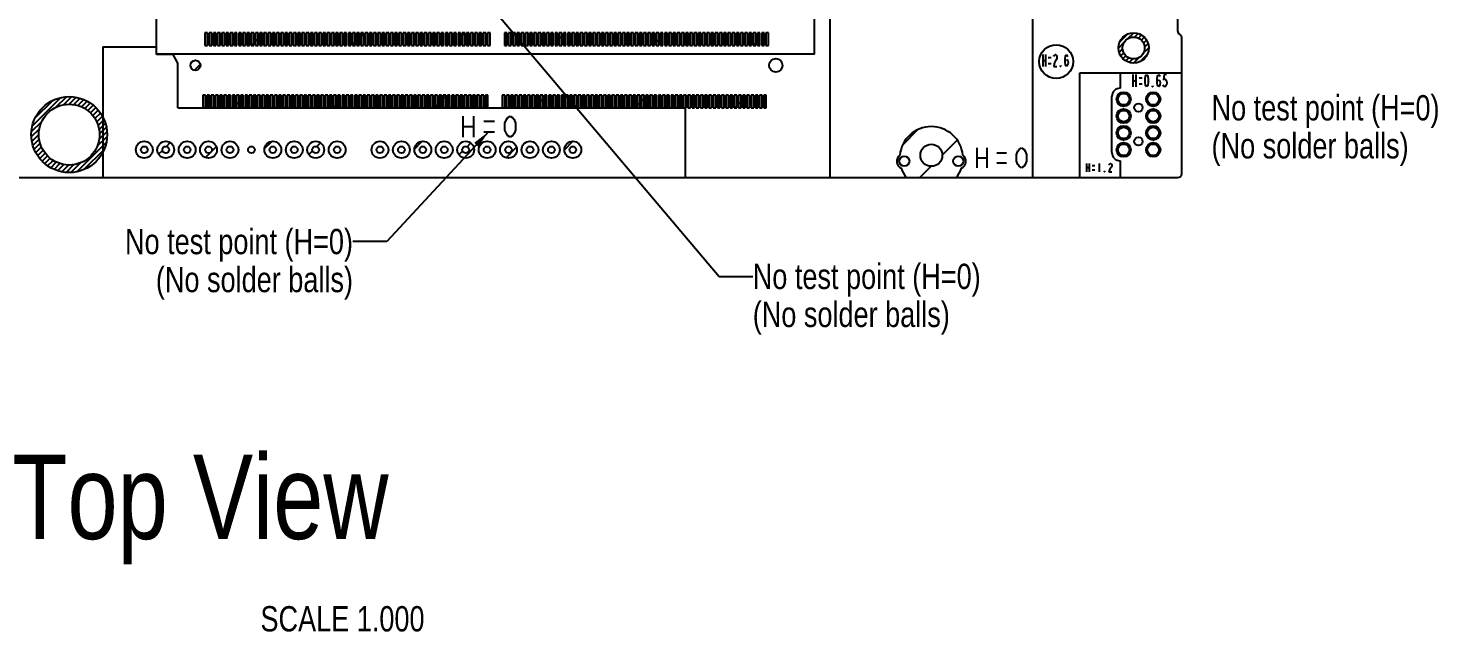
# Model space of a CAD drawing. Header units: millimetres. Extents: x 0 to 841, y 0 to 594.
# Drawn here: x 361.4 to 528.5, y 324.9 to 396.4 of the extents above; entities that cross this region are included whole.
import ezdxf

# ---------------------------------------------------------------- set-up
doc = ezdxf.new("R2010")
doc.units = ezdxf.units.MM
doc.header["$LTSCALE"] = 46.255
doc.layers.get('0').update_dxf_attribs({"linetype": 'CONTINUOUS'})
doc.layers.add('ASSEM_MEM', color=7, linetype='CONTINUOUS')
doc.layers.add('DETAIL', color=7, linetype='CONTINUOUS')
doc.styles.get("Standard").update_dxf_attribs({"font": 'txt', "width": 0.8})
doc.dimstyles.get("Standard").update_dxf_attribs({"dimtxt": 3, "dimasz": 2.1, "dimexe": 2, "dimexo": 1, "dimtad": 1, "dimzin": 0, "dimdsep": 46, "dimtxsty": 'STANDARD', "dimblk": '_FILLED', "dimblk1": '_FILLED', "dimblk2": '_FILLED', "dimcen": 0.09, "dimazin": 0, "dimtol": 1, "dimtp": 0.01, "dimtm": 0.01, "dimtfac": 1, "dimtofl": 0, "dimtmove": 0, "dimatfit": 3, "dimldrblk": '_FILLED', "dimfxl": 1, "dimtolj": 1, "dimtzin": 0, "dimarcsym": 0})

# ---------------------------------------------------------------- blocks, each defined once
blk = doc.blocks.new('_FILLED')
at = {"color": 0, "linetype": 'BYBLOCK'}
blk.add_solid([(0, 0), (-1, 0.167), (-1, -0.167)], dxfattribs=at)

msp = doc.modelspace()

# ---------------------------------------------------------------- linework, layer by layer
at = {"layer": 'ASSEM_MEM', "color": 4, "linetype": 'CONTINUOUS'}
for p, q in [((376.63, 393.33), (376.63, 421.38)), ((454.63, 393.37), (454.63, 421.38)), ((456.47, 378.73), (456.47, 409.47)), ((480.47, 409.47), (480.47, 378.73)), ((382.66, 395.89), (382.36, 395.89)), ((382.36, 395.89), (382.36, 394.39)), ((382.36, 394.39), (382.66, 394.39)), ((382.66, 394.39), (382.66, 395.89)), ((383.16, 395.89), (382.86, 395.89)), ((382.86, 395.89), (382.86, 394.39)), ((382.86, 394.39), (383.16, 394.39)), ((383.16, 394.39), (383.16, 395.89)), ((383.66, 395.89), (383.36, 395.89)), ((383.36, 395.89), (383.36, 394.39)), ((383.36, 394.39), (383.66, 394.39)), ((383.66, 394.39), (383.66, 395.89)), ((384.16, 395.89), (383.86, 395.89)), ((383.86, 395.89), (383.86, 394.39)), ((383.86, 394.39), (384.16, 394.39)), ((384.16, 394.39), (384.16, 395.89)), ((384.66, 395.89), (384.36, 395.89)), ((384.36, 395.89), (384.36, 394.39)), ((384.36, 394.39), (384.66, 394.39)), ((384.66, 394.39), (384.66, 395.89)), ((385.16, 395.89), (384.86, 395.89)), ((384.86, 395.89), (384.86, 394.39)), ((384.86, 394.39), (385.16, 394.39)), ((385.16, 394.39), (385.16, 395.89)), ((385.66, 395.89), (385.36, 395.89)), ((385.36, 395.89), (385.36, 394.39)), ((385.36, 394.39), (385.66, 394.39)), ((385.66, 394.39), (385.66, 395.89)), ((386.16, 395.89), (385.86, 395.89)), ((385.86, 395.89), (385.86, 394.39)), ((385.86, 394.39), (386.16, 394.39)), ((386.16, 394.39), (386.16, 395.89)), ((386.66, 395.89), (386.36, 395.89)), ((386.36, 395.89), (386.36, 394.39)), ((386.36, 394.39), (386.66, 394.39)), ((386.66, 394.39), (386.66, 395.89)), ((387.16, 395.89), (386.86, 395.89)), ((386.86, 395.89), (386.86, 394.39)), ((386.86, 394.39), (387.16, 394.39)), ((387.16, 394.39), (387.16, 395.89)), ((387.66, 395.89), (387.36, 395.89)), ((387.36, 395.89), (387.36, 394.39)), ((387.36, 394.39), (387.66, 394.39)), ((387.66, 394.39), (387.66, 395.89)), ((388.16, 395.89), (387.86, 395.89)), ((387.86, 395.89), (387.86, 394.39)), ((387.86, 394.39), (388.16, 394.39)), ((388.16, 394.39), (388.16, 395.89)), ((388.66, 395.89), (388.36, 395.89)), ((388.36, 395.89), (388.36, 394.39)), ((388.36, 394.39), (388.66, 394.39)), ((388.66, 394.39), (388.66, 395.89)), ((389.16, 395.89), (388.86, 395.89)), ((388.86, 395.89), (388.86, 394.39)), ((388.86, 394.39), (389.16, 394.39)), ((389.16, 394.39), (389.16, 395.89)), ((389.66, 395.89), (389.36, 395.89)), ((389.36, 395.89), (389.36, 394.39)), ((389.36, 394.39), (389.66, 394.39)), ((389.66, 394.39), (389.66, 395.89)), ((390.16, 395.89), (389.86, 395.89)), ((389.86, 395.89), (389.86, 394.39)), ((389.86, 394.39), (390.16, 394.39)), ((390.16, 394.39), (390.16, 395.89)), ((390.66, 395.89), (390.36, 395.89)), ((390.36, 395.89), (390.36, 394.39)), ((390.36, 394.39), (390.66, 394.39)), ((390.66, 394.39), (390.66, 395.89)), ((391.16, 395.89), (390.86, 395.89)), ((390.86, 395.89), (390.86, 394.39)), ((390.86, 394.39), (391.16, 394.39)), ((391.16, 394.39), (391.16, 395.89)), ((391.66, 395.89), (391.36, 395.89)), ((391.36, 395.89), (391.36, 394.39)), ((391.36, 394.39), (391.66, 394.39)), ((391.66, 394.39), (391.66, 395.89)), ((392.16, 395.89), (391.86, 395.89)), ((391.86, 395.89), (391.86, 394.39)), ((391.86, 394.39), (392.16, 394.39)), ((392.16, 394.39), (392.16, 395.89)), ((392.66, 395.89), (392.36, 395.89)), ((392.36, 395.89), (392.36, 394.39)), ((392.36, 394.39), (392.66, 394.39)), ((392.66, 394.39), (392.66, 395.89)), ((393.16, 395.89), (392.86, 395.89)), ((392.86, 395.89), (392.86, 394.39)), ((392.86, 394.39), (393.16, 394.39)), ((393.16, 394.39), (393.16, 395.89)), ((393.66, 395.89), (393.36, 395.89)), ((393.36, 395.89), (393.36, 394.39)), ((393.36, 394.39), (393.66, 394.39)), ((393.66, 394.39), (393.66, 395.89)), ((394.16, 395.89), (393.86, 395.89)), ((393.86, 395.89), (393.86, 394.39)), ((393.86, 394.39), (394.16, 394.39)), ((394.16, 394.39), (394.16, 395.89)), ((394.66, 395.89), (394.36, 395.89)), ((394.36, 395.89), (394.36, 394.39)), ((394.36, 394.39), (394.66, 394.39)), ((394.66, 394.39), (394.66, 395.89)), ((395.16, 395.89), (394.86, 395.89)), ((394.86, 395.89), (394.86, 394.39)), ((394.86, 394.39), (395.16, 394.39)), ((395.16, 394.39), (395.16, 395.89)), ((395.66, 395.89), (395.36, 395.89)), ((395.36, 395.89), (395.36, 394.39)), ((395.36, 394.39), (395.66, 394.39)), ((395.66, 394.39), (395.66, 395.89)), ((396.16, 395.89), (395.86, 395.89)), ((395.86, 395.89), (395.86, 394.39)), ((395.86, 394.39), (396.16, 394.39)), ((396.16, 394.39), (396.16, 395.89)), ((396.66, 395.89), (396.36, 395.89)), ((396.36, 395.89), (396.36, 394.39)), ((396.36, 394.39), (396.66, 394.39)), ((396.66, 394.39), (396.66, 395.89)), ((397.16, 395.89), (396.86, 395.89)), ((396.86, 395.89), (396.86, 394.39)), ((396.86, 394.39), (397.16, 394.39)), ((397.16, 394.39), (397.16, 395.89)), ((397.66, 395.89), (397.36, 395.89)), ((397.36, 395.89), (397.36, 394.39)), ((397.36, 394.39), (397.66, 394.39)), ((397.66, 394.39), (397.66, 395.89)), ((398.16, 395.89), (397.86, 395.89)), ((397.86, 395.89), (397.86, 394.39)), ((397.86, 394.39), (398.16, 394.39)), ((398.16, 394.39), (398.16, 395.89)), ((398.66, 395.89), (398.36, 395.89)), ((398.36, 395.89), (398.36, 394.39)), ((398.36, 394.39), (398.66, 394.39)), ((398.66, 394.39), (398.66, 395.89)), ((399.16, 395.89), (398.86, 395.89)), ((398.86, 395.89), (398.86, 394.39)), ((398.86, 394.39), (399.16, 394.39)), ((399.16, 394.39), (399.16, 395.89)), ((399.66, 395.89), (399.36, 395.89)), ((399.36, 395.89), (399.36, 394.39)), ((399.36, 394.39), (399.66, 394.39)), ((399.66, 394.39), (399.66, 395.89)), ((400.16, 395.89), (399.86, 395.89)), ((399.86, 395.89), (399.86, 394.39)), ((399.86, 394.39), (400.16, 394.39)), ((400.16, 394.39), (400.16, 395.89)), ((400.66, 395.89), (400.36, 395.89)), ((400.36, 395.89), (400.36, 394.39)), ((400.36, 394.39), (400.66, 394.39)), ((400.66, 394.39), (400.66, 395.89)), ((401.16, 395.89), (400.86, 395.89)), ((400.86, 395.89), (400.86, 394.39)), ((400.86, 394.39), (401.16, 394.39)), ((401.16, 394.39), (401.16, 395.89)), ((401.66, 395.89), (401.36, 395.89)), ((401.36, 395.89), (401.36, 394.39)), ((401.36, 394.39), (401.66, 394.39)), ((401.66, 394.39), (401.66, 395.89)), ((402.16, 395.89), (401.86, 395.89)), ((401.86, 395.89), (401.86, 394.39)), ((401.86, 394.39), (402.16, 394.39)), ((402.16, 394.39), (402.16, 395.89)), ((402.66, 395.89), (402.36, 395.89)), ((402.36, 395.89), (402.36, 394.39)), ((402.36, 394.39), (402.66, 394.39)), ((402.66, 394.39), (402.66, 395.89)), ((403.16, 395.89), (402.86, 395.89)), ((402.86, 395.89), (402.86, 394.39)), ((402.86, 394.39), (403.16, 394.39)), ((403.16, 394.39), (403.16, 395.89)), ((403.66, 395.89), (403.36, 395.89)), ((403.36, 395.89), (403.36, 394.39)), ((403.36, 394.39), (403.66, 394.39)), ((403.66, 394.39), (403.66, 395.89)), ((404.16, 395.89), (403.86, 395.89)), ((403.86, 395.89), (403.86, 394.39)), ((403.86, 394.39), (404.16, 394.39)), ((404.16, 394.39), (404.16, 395.89)), ((404.66, 395.89), (404.36, 395.89)), ((404.36, 395.89), (404.36, 394.39)), ((404.36, 394.39), (404.66, 394.39)), ((404.66, 394.39), (404.66, 395.89)), ((405.16, 395.89), (404.86, 395.89)), ((404.86, 395.89), (404.86, 394.39)), ((404.86, 394.39), (405.16, 394.39)), ((405.16, 394.39), (405.16, 395.89)), ((405.66, 395.89), (405.36, 395.89)), ((405.36, 395.89), (405.36, 394.39)), ((405.36, 394.39), (405.66, 394.39)), ((405.66, 394.39), (405.66, 395.89)), ((406.16, 395.89), (405.86, 395.89)), ((405.86, 395.89), (405.86, 394.39)), ((405.86, 394.39), (406.16, 394.39)), ((406.16, 394.39), (406.16, 395.89)), ((406.66, 395.89), (406.36, 395.89)), ((406.36, 395.89), (406.36, 394.39)), ((406.36, 394.39), (406.66, 394.39)), ((406.66, 394.39), (406.66, 395.89)), ((407.16, 395.89), (406.86, 395.89)), ((406.86, 395.89), (406.86, 394.39)), ((406.86, 394.39), (407.16, 394.39)), ((407.16, 394.39), (407.16, 395.89)), ((407.66, 395.89), (407.36, 395.89)), ((407.36, 395.89), (407.36, 394.39)), ((407.36, 394.39), (407.66, 394.39)), ((407.66, 394.39), (407.66, 395.89)), ((408.16, 395.89), (407.86, 395.89)), ((407.86, 395.89), (407.86, 394.39)), ((407.86, 394.39), (408.16, 394.39)), ((408.16, 394.39), (408.16, 395.89)), ((408.66, 395.89), (408.36, 395.89)), ((408.36, 395.89), (408.36, 394.39)), ((408.36, 394.39), (408.66, 394.39)), ((408.66, 394.39), (408.66, 395.89)), ((409.16, 395.89), (408.86, 395.89)), ((408.86, 395.89), (408.86, 394.39)), ((408.86, 394.39), (409.16, 394.39)), ((409.16, 394.39), (409.16, 395.89)), ((409.66, 395.89), (409.36, 395.89)), ((409.36, 395.89), (409.36, 394.39)), ((409.36, 394.39), (409.66, 394.39)), ((409.66, 394.39), (409.66, 395.89)), ((410.16, 395.89), (409.86, 395.89)), ((409.86, 395.89), (409.86, 394.39)), ((409.86, 394.39), (410.16, 394.39)), ((410.16, 394.39), (410.16, 395.89)), ((410.66, 395.89), (410.36, 395.89)), ((410.36, 395.89), (410.36, 394.39)), ((410.36, 394.39), (410.66, 394.39)), ((410.66, 394.39), (410.66, 395.89)), ((411.16, 395.89), (410.86, 395.89)), ((410.86, 395.89), (410.86, 394.39)), ((410.86, 394.39), (411.16, 394.39)), ((411.16, 394.39), (411.16, 395.89)), ((411.66, 395.89), (411.36, 395.89)), ((411.36, 395.89), (411.36, 394.39)), ((411.36, 394.39), (411.66, 394.39)), ((411.66, 394.39), (411.66, 395.89)), ((412.16, 395.89), (411.86, 395.89)), ((411.86, 395.89), (411.86, 394.39)), ((411.86, 394.39), (412.16, 394.39)), ((412.16, 394.39), (412.16, 395.89)), ((412.66, 395.89), (412.36, 395.89)), ((412.36, 395.89), (412.36, 394.39)), ((412.36, 394.39), (412.66, 394.39)), ((412.66, 394.39), (412.66, 395.89)), ((413.16, 395.89), (412.86, 395.89)), ((412.86, 395.89), (412.86, 394.39)), ((412.86, 394.39), (413.16, 394.39)), ((413.16, 394.39), (413.16, 395.89)), ((413.66, 395.89), (413.36, 395.89)), ((413.36, 395.89), (413.36, 394.39)), ((413.36, 394.39), (413.66, 394.39)), ((413.66, 394.39), (413.66, 395.89)), ((414.16, 395.89), (413.86, 395.89)), ((413.86, 395.89), (413.86, 394.39)), ((413.86, 394.39), (414.16, 394.39)), ((414.16, 394.39), (414.16, 395.89)), ((414.66, 395.89), (414.36, 395.89)), ((414.36, 395.89), (414.36, 394.39)), ((414.36, 394.39), (414.66, 394.39)), ((414.66, 394.39), (414.66, 395.89)), ((415.16, 395.89), (414.86, 395.89)), ((414.86, 395.89), (414.86, 394.39)), ((414.86, 394.39), (415.16, 394.39)), ((415.16, 394.39), (415.16, 395.89)), ((415.66, 395.89), (415.36, 395.89)), ((415.36, 395.89), (415.36, 394.39)), ((415.36, 394.39), (415.66, 394.39)), ((415.66, 394.39), (415.66, 395.89)), ((416.16, 395.89), (415.86, 395.89)), ((415.86, 395.89), (415.86, 394.39)), ((415.86, 394.39), (416.16, 394.39)), ((416.16, 394.39), (416.16, 395.89)), ((418.16, 395.89), (417.86, 395.89)), ((417.86, 395.89), (417.86, 394.39)), ((417.86, 394.39), (418.16, 394.39)), ((418.16, 394.39), (418.16, 395.89)), ((418.66, 395.89), (418.36, 395.89)), ((418.36, 395.89), (418.36, 394.39)), ((418.36, 394.39), (418.66, 394.39)), ((418.66, 394.39), (418.66, 395.89)), ((419.16, 395.89), (418.86, 395.89)), ((418.86, 395.89), (418.86, 394.39)), ((418.86, 394.39), (419.16, 394.39)), ((419.16, 394.39), (419.16, 395.89)), ((419.66, 395.89), (419.36, 395.89)), ((419.36, 395.89), (419.36, 394.39)), ((419.36, 394.39), (419.66, 394.39)), ((419.66, 394.39), (419.66, 395.89)), ((420.16, 395.89), (419.86, 395.89)), ((419.86, 395.89), (419.86, 394.39)), ((419.86, 394.39), (420.16, 394.39)), ((420.16, 394.39), (420.16, 395.89)), ((420.66, 395.89), (420.36, 395.89)), ((420.36, 395.89), (420.36, 394.39)), ((420.36, 394.39), (420.66, 394.39)), ((420.66, 394.39), (420.66, 395.89)), ((421.16, 395.89), (420.86, 395.89)), ((420.86, 395.89), (420.86, 394.39)), ((420.86, 394.39), (421.16, 394.39)), ((421.16, 394.39), (421.16, 395.89)), ((421.66, 395.89), (421.36, 395.89)), ((421.36, 395.89), (421.36, 394.39)), ((421.36, 394.39), (421.66, 394.39)), ((421.66, 394.39), (421.66, 395.89)), ((422.16, 395.89), (421.86, 395.89)), ((421.86, 395.89), (421.86, 394.39)), ((421.86, 394.39), (422.16, 394.39)), ((422.16, 394.39), (422.16, 395.89)), ((422.66, 395.89), (422.36, 395.89)), ((422.36, 395.89), (422.36, 394.39)), ((422.36, 394.39), (422.66, 394.39)), ((422.66, 394.39), (422.66, 395.89)), ((423.16, 395.89), (422.86, 395.89)), ((422.86, 395.89), (422.86, 394.39)), ((422.86, 394.39), (423.16, 394.39)), ((423.16, 394.39), (423.16, 395.89)), ((423.66, 395.89), (423.36, 395.89)), ((423.36, 395.89), (423.36, 394.39)), ((423.36, 394.39), (423.66, 394.39)), ((423.66, 394.39), (423.66, 395.89)), ((424.16, 395.89), (423.86, 395.89)), ((423.86, 395.89), (423.86, 394.39)), ((423.86, 394.39), (424.16, 394.39)), ((424.16, 394.39), (424.16, 395.89)), ((424.66, 395.89), (424.36, 395.89)), ((424.36, 395.89), (424.36, 394.39)), ((424.36, 394.39), (424.66, 394.39)), ((424.66, 394.39), (424.66, 395.89)), ((425.16, 395.89), (424.86, 395.89)), ((424.86, 395.89), (424.86, 394.39)), ((424.86, 394.39), (425.16, 394.39)), ((425.16, 394.39), (425.16, 395.89)), ((425.66, 395.89), (425.36, 395.89)), ((425.36, 395.89), (425.36, 394.39)), ((425.36, 394.39), (425.66, 394.39)), ((425.66, 394.39), (425.66, 395.89)), ((426.16, 395.89), (425.86, 395.89)), ((425.86, 395.89), (425.86, 394.39)), ((425.86, 394.39), (426.16, 394.39)), ((426.16, 394.39), (426.16, 395.89)), ((426.66, 395.89), (426.36, 395.89)), ((426.36, 395.89), (426.36, 394.39)), ((426.36, 394.39), (426.66, 394.39)), ((426.66, 394.39), (426.66, 395.89)), ((427.16, 395.89), (426.86, 395.89)), ((426.86, 395.89), (426.86, 394.39)), ((426.86, 394.39), (427.16, 394.39)), ((427.16, 394.39), (427.16, 395.89)), ((427.66, 395.89), (427.36, 395.89)), ((427.36, 395.89), (427.36, 394.39)), ((427.36, 394.39), (427.66, 394.39)), ((427.66, 394.39), (427.66, 395.89)), ((428.16, 395.89), (427.86, 395.89)), ((427.86, 395.89), (427.86, 394.39)), ((427.86, 394.39), (428.16, 394.39)), ((428.16, 394.39), (428.16, 395.89)), ((428.66, 395.89), (428.36, 395.89)), ((428.36, 395.89), (428.36, 394.39)), ((428.36, 394.39), (428.66, 394.39)), ((428.66, 394.39), (428.66, 395.89)), ((429.16, 395.89), (428.86, 395.89)), ((428.86, 395.89), (428.86, 394.39)), ((428.86, 394.39), (429.16, 394.39)), ((429.16, 394.39), (429.16, 395.89)), ((429.66, 395.89), (429.36, 395.89)), ((429.36, 395.89), (429.36, 394.39)), ((429.36, 394.39), (429.66, 394.39)), ((429.66, 394.39), (429.66, 395.89)), ((430.16, 395.89), (429.86, 395.89)), ((429.86, 395.89), (429.86, 394.39)), ((429.86, 394.39), (430.16, 394.39)), ((430.16, 394.39), (430.16, 395.89)), ((430.66, 395.89), (430.36, 395.89)), ((430.36, 395.89), (430.36, 394.39)), ((430.36, 394.39), (430.66, 394.39)), ((430.66, 394.39), (430.66, 395.89)), ((431.16, 395.89), (430.86, 395.89)), ((430.86, 395.89), (430.86, 394.39)), ((430.86, 394.39), (431.16, 394.39)), ((431.16, 394.39), (431.16, 395.89)), ((431.66, 395.89), (431.36, 395.89)), ((431.36, 395.89), (431.36, 394.39)), ((431.36, 394.39), (431.66, 394.39)), ((431.66, 394.39), (431.66, 395.89)), ((432.16, 395.89), (431.86, 395.89)), ((431.86, 395.89), (431.86, 394.39)), ((431.86, 394.39), (432.16, 394.39)), ((432.16, 394.39), (432.16, 395.89)), ((432.66, 395.89), (432.36, 395.89)), ((432.36, 395.89), (432.36, 394.39)), ((432.36, 394.39), (432.66, 394.39)), ((432.66, 394.39), (432.66, 395.89)), ((433.16, 395.89), (432.86, 395.89)), ((432.86, 395.89), (432.86, 394.39)), ((432.86, 394.39), (433.16, 394.39)), ((433.16, 394.39), (433.16, 395.89)), ((433.66, 395.89), (433.36, 395.89)), ((433.36, 395.89), (433.36, 394.39)), ((433.36, 394.39), (433.66, 394.39)), ((433.66, 394.39), (433.66, 395.89)), ((434.16, 395.89), (433.86, 395.89)), ((433.86, 395.89), (433.86, 394.39)), ((433.86, 394.39), (434.16, 394.39)), ((434.16, 394.39), (434.16, 395.89)), ((434.66, 395.89), (434.36, 395.89)), ((434.36, 395.89), (434.36, 394.39)), ((434.36, 394.39), (434.66, 394.39)), ((434.66, 394.39), (434.66, 395.89)), ((435.16, 395.89), (434.86, 395.89)), ((434.86, 395.89), (434.86, 394.39)), ((434.86, 394.39), (435.16, 394.39)), ((435.16, 394.39), (435.16, 395.89)), ((435.66, 395.89), (435.36, 395.89)), ((435.36, 395.89), (435.36, 394.39)), ((435.36, 394.39), (435.66, 394.39)), ((435.66, 394.39), (435.66, 395.89)), ((436.16, 395.89), (435.86, 395.89)), ((435.86, 395.89), (435.86, 394.39)), ((435.86, 394.39), (436.16, 394.39)), ((436.16, 394.39), (436.16, 395.89)), ((436.66, 395.89), (436.36, 395.89)), ((436.36, 395.89), (436.36, 394.39)), ((436.36, 394.39), (436.66, 394.39)), ((436.66, 394.39), (436.66, 395.89)), ((437.16, 395.89), (436.86, 395.89)), ((436.86, 395.89), (436.86, 394.39)), ((436.86, 394.39), (437.16, 394.39)), ((437.16, 394.39), (437.16, 395.89)), ((437.66, 395.89), (437.36, 395.89)), ((437.36, 395.89), (437.36, 394.39)), ((437.36, 394.39), (437.66, 394.39)), ((437.66, 394.39), (437.66, 395.89)), ((438.16, 395.89), (437.86, 395.89)), ((437.86, 395.89), (437.86, 394.39)), ((437.86, 394.39), (438.16, 394.39)), ((438.16, 394.39), (438.16, 395.89)), ((438.66, 395.89), (438.36, 395.89)), ((438.36, 395.89), (438.36, 394.39)), ((438.36, 394.39), (438.66, 394.39)), ((438.66, 394.39), (438.66, 395.89)), ((439.16, 395.89), (438.86, 395.89)), ((438.86, 395.89), (438.86, 394.39)), ((438.86, 394.39), (439.16, 394.39)), ((439.16, 394.39), (439.16, 395.89)), ((439.66, 395.89), (439.36, 395.89)), ((439.36, 395.89), (439.36, 394.39)), ((439.36, 394.39), (439.66, 394.39)), ((439.66, 394.39), (439.66, 395.89)), ((440.16, 395.89), (439.86, 395.89)), ((439.86, 395.89), (439.86, 394.39)), ((439.86, 394.39), (440.16, 394.39)), ((440.16, 394.39), (440.16, 395.89)), ((440.66, 395.89), (440.36, 395.89)), ((440.36, 395.89), (440.36, 394.39)), ((440.36, 394.39), (440.66, 394.39)), ((440.66, 394.39), (440.66, 395.89)), ((441.16, 395.89), (440.86, 395.89)), ((440.86, 395.89), (440.86, 394.39)), ((440.86, 394.39), (441.16, 394.39)), ((441.16, 394.39), (441.16, 395.89)), ((441.66, 395.89), (441.36, 395.89)), ((441.36, 395.89), (441.36, 394.39)), ((441.36, 394.39), (441.66, 394.39)), ((441.66, 394.39), (441.66, 395.89)), ((442.16, 395.89), (441.86, 395.89)), ((441.86, 395.89), (441.86, 394.39)), ((441.86, 394.39), (442.16, 394.39)), ((442.16, 394.39), (442.16, 395.89)), ((442.66, 395.89), (442.36, 395.89)), ((442.36, 395.89), (442.36, 394.39)), ((442.36, 394.39), (442.66, 394.39)), ((442.66, 394.39), (442.66, 395.89)), ((443.16, 395.89), (442.86, 395.89)), ((442.86, 395.89), (442.86, 394.39)), ((442.86, 394.39), (443.16, 394.39)), ((443.16, 394.39), (443.16, 395.89)), ((443.66, 395.89), (443.36, 395.89)), ((443.36, 395.89), (443.36, 394.39)), ((443.36, 394.39), (443.66, 394.39)), ((443.66, 394.39), (443.66, 395.89)), ((444.16, 395.89), (443.86, 395.89)), ((443.86, 395.89), (443.86, 394.39)), ((443.86, 394.39), (444.16, 394.39)), ((444.16, 394.39), (444.16, 395.89)), ((444.66, 395.89), (444.36, 395.89)), ((444.36, 395.89), (444.36, 394.39)), ((444.36, 394.39), (444.66, 394.39)), ((444.66, 394.39), (444.66, 395.89)), ((445.16, 395.89), (444.86, 395.89)), ((444.86, 395.89), (444.86, 394.39)), ((444.86, 394.39), (445.16, 394.39)), ((445.16, 394.39), (445.16, 395.89)), ((445.66, 395.89), (445.36, 395.89)), ((445.36, 395.89), (445.36, 394.39)), ((445.36, 394.39), (445.66, 394.39)), ((445.66, 394.39), (445.66, 395.89)), ((446.16, 395.89), (445.86, 395.89)), ((445.86, 395.89), (445.86, 394.39)), ((445.86, 394.39), (446.16, 394.39)), ((446.16, 394.39), (446.16, 395.89)), ((446.66, 395.89), (446.36, 395.89)), ((446.36, 395.89), (446.36, 394.39)), ((446.36, 394.39), (446.66, 394.39)), ((446.66, 394.39), (446.66, 395.89)), ((447.16, 395.89), (446.86, 395.89)), ((446.86, 395.89), (446.86, 394.39)), ((446.86, 394.39), (447.16, 394.39)), ((447.16, 394.39), (447.16, 395.89)), ((447.66, 395.89), (447.36, 395.89)), ((447.36, 395.89), (447.36, 394.39)), ((447.36, 394.39), (447.66, 394.39)), ((447.66, 394.39), (447.66, 395.89)), ((448.16, 395.89), (447.86, 395.89)), ((447.86, 395.89), (447.86, 394.39)), ((447.86, 394.39), (448.16, 394.39)), ((448.16, 394.39), (448.16, 395.89)), ((448.66, 395.89), (448.36, 395.89)), ((448.36, 395.89), (448.36, 394.39)), ((448.36, 394.39), (448.66, 394.39)), ((448.66, 394.39), (448.66, 395.89)), ((449.16, 395.89), (448.86, 395.89)), ((448.86, 395.89), (448.86, 394.39)), ((448.86, 394.39), (449.16, 394.39)), ((449.16, 394.39), (449.16, 395.89)), ((370.27, 394.23), (376.63, 394.23)), ((370.27, 394.23), (370.27, 378.73)), ((454.63, 393.37), (376.63, 393.37)), ((378.61, 393.33), (376.63, 393.33)), ((379.13, 392.29), (378.61, 393.33)), ((379.13, 386.99), (379.13, 392.29)), ((486.07, 391.15), (498.17, 391.15)), ((486.07, 378.73), (486.07, 391.15)), ((490.87, 391.15), (490.87, 389.33)), ((498.17, 379.23), (498.17, 391.15)), ((382.41, 388.49), (382.11, 388.49)), ((382.11, 388.49), (382.11, 386.99)), ((382.41, 386.99), (382.41, 388.49)), ((382.91, 388.49), (382.61, 388.49)), ((382.61, 388.49), (382.61, 386.99)), ((382.91, 386.99), (382.91, 388.49)), ((383.41, 388.49), (383.11, 388.49)), ((383.11, 388.49), (383.11, 386.99)), ((383.41, 386.99), (383.41, 388.49)), ((383.91, 388.49), (383.61, 388.49)), ((383.61, 388.49), (383.61, 386.99)), ((383.91, 386.99), (383.91, 388.49)), ((384.41, 388.49), (384.11, 388.49)), ((384.11, 388.49), (384.11, 386.99)), ((384.41, 386.99), (384.41, 388.49)), ((384.91, 388.49), (384.61, 388.49)), ((384.61, 388.49), (384.61, 386.99)), ((384.91, 386.99), (384.91, 388.49)), ((385.41, 388.49), (385.11, 388.49)), ((385.11, 388.49), (385.11, 386.99)), ((385.41, 386.99), (385.41, 388.49)), ((385.91, 388.49), (385.61, 388.49)), ((385.61, 388.49), (385.61, 386.99)), ((385.91, 386.99), (385.91, 388.49)), ((386.41, 388.49), (386.11, 388.49)), ((386.11, 388.49), (386.11, 386.99)), ((386.41, 386.99), (386.41, 388.49)), ((386.91, 388.49), (386.61, 388.49)), ((386.61, 388.49), (386.61, 386.99)), ((386.91, 386.99), (386.91, 388.49)), ((387.41, 388.49), (387.11, 388.49)), ((387.11, 388.49), (387.11, 386.99)), ((387.41, 386.99), (387.41, 388.49)), ((387.91, 388.49), (387.61, 388.49)), ((387.61, 388.49), (387.61, 386.99)), ((387.91, 386.99), (387.91, 388.49)), ((388.41, 388.49), (388.11, 388.49)), ((388.11, 388.49), (388.11, 386.99)), ((388.41, 386.99), (388.41, 388.49)), ((388.91, 388.49), (388.61, 388.49)), ((388.61, 388.49), (388.61, 386.99)), ((388.91, 386.99), (388.91, 388.49)), ((389.41, 388.49), (389.11, 388.49)), ((389.11, 388.49), (389.11, 386.99)), ((389.41, 386.99), (389.41, 388.49)), ((389.91, 388.49), (389.61, 388.49)), ((389.61, 388.49), (389.61, 386.99)), ((389.91, 386.99), (389.91, 388.49)), ((390.41, 388.49), (390.11, 388.49)), ((390.11, 388.49), (390.11, 386.99)), ((390.41, 386.99), (390.41, 388.49)), ((390.91, 388.49), (390.61, 388.49)), ((390.61, 388.49), (390.61, 386.99)), ((390.91, 386.99), (390.91, 388.49)), ((391.41, 388.49), (391.11, 388.49)), ((391.11, 388.49), (391.11, 386.99)), ((391.41, 386.99), (391.41, 388.49)), ((391.91, 388.49), (391.61, 388.49)), ((391.61, 388.49), (391.61, 386.99)), ((391.91, 386.99), (391.91, 388.49)), ((392.41, 388.49), (392.11, 388.49)), ((392.11, 388.49), (392.11, 386.99)), ((392.41, 386.99), (392.41, 388.49)), ((392.91, 388.49), (392.61, 388.49)), ((392.61, 388.49), (392.61, 386.99)), ((392.91, 386.99), (392.91, 388.49)), ((393.41, 388.49), (393.11, 388.49)), ((393.11, 388.49), (393.11, 386.99)), ((393.41, 386.99), (393.41, 388.49)), ((393.91, 388.49), (393.61, 388.49)), ((393.61, 388.49), (393.61, 386.99)), ((393.91, 386.99), (393.91, 388.49)), ((394.41, 388.49), (394.11, 388.49)), ((394.11, 388.49), (394.11, 386.99)), ((394.41, 386.99), (394.41, 388.49)), ((394.91, 388.49), (394.61, 388.49)), ((394.61, 388.49), (394.61, 386.99)), ((394.91, 386.99), (394.91, 388.49)), ((395.41, 388.49), (395.11, 388.49)), ((395.11, 388.49), (395.11, 386.99)), ((395.41, 386.99), (395.41, 388.49)), ((395.91, 388.49), (395.61, 388.49)), ((395.61, 388.49), (395.61, 386.99)), ((395.91, 386.99), (395.91, 388.49)), ((396.41, 388.49), (396.11, 388.49)), ((396.11, 388.49), (396.11, 386.99)), ((396.41, 386.99), (396.41, 388.49)), ((396.91, 388.49), (396.61, 388.49)), ((396.61, 388.49), (396.61, 386.99)), ((396.91, 386.99), (396.91, 388.49)), ((397.41, 388.49), (397.11, 388.49)), ((397.11, 388.49), (397.11, 386.99)), ((397.41, 386.99), (397.41, 388.49)), ((397.91, 388.49), (397.61, 388.49)), ((397.61, 388.49), (397.61, 386.99)), ((397.91, 386.99), (397.91, 388.49)), ((398.41, 388.49), (398.11, 388.49)), ((398.11, 388.49), (398.11, 386.99)), ((398.41, 386.99), (398.41, 388.49)), ((398.91, 388.49), (398.61, 388.49)), ((398.61, 388.49), (398.61, 386.99)), ((398.91, 386.99), (398.91, 388.49)), ((399.41, 388.49), (399.11, 388.49)), ((399.11, 388.49), (399.11, 386.99)), ((399.41, 386.99), (399.41, 388.49)), ((399.91, 388.49), (399.61, 388.49)), ((399.61, 388.49), (399.61, 386.99)), ((399.91, 386.99), (399.91, 388.49)), ((400.41, 388.49), (400.11, 388.49)), ((400.11, 388.49), (400.11, 386.99)), ((400.41, 386.99), (400.41, 388.49)), ((400.91, 388.49), (400.61, 388.49)), ((400.61, 388.49), (400.61, 386.99)), ((400.91, 386.99), (400.91, 388.49)), ((401.41, 388.49), (401.11, 388.49)), ((401.11, 388.49), (401.11, 386.99)), ((401.41, 386.99), (401.41, 388.49)), ((401.91, 388.49), (401.61, 388.49)), ((401.61, 388.49), (401.61, 386.99)), ((401.91, 386.99), (401.91, 388.49)), ((402.41, 388.49), (402.11, 388.49)), ((402.11, 388.49), (402.11, 386.99)), ((402.41, 386.99), (402.41, 388.49)), ((402.91, 388.49), (402.61, 388.49)), ((402.61, 388.49), (402.61, 386.99)), ((402.91, 386.99), (402.91, 388.49)), ((403.41, 388.49), (403.11, 388.49)), ((403.11, 388.49), (403.11, 386.99)), ((403.41, 386.99), (403.41, 388.49)), ((403.91, 388.49), (403.61, 388.49)), ((403.61, 388.49), (403.61, 386.99)), ((403.91, 386.99), (403.91, 388.49)), ((404.41, 388.49), (404.11, 388.49)), ((404.11, 388.49), (404.11, 386.99)), ((404.41, 386.99), (404.41, 388.49)), ((404.91, 388.49), (404.61, 388.49)), ((404.61, 388.49), (404.61, 386.99)), ((404.91, 386.99), (404.91, 388.49)), ((405.41, 388.49), (405.11, 388.49)), ((405.11, 388.49), (405.11, 386.99)), ((405.41, 386.99), (405.41, 388.49)), ((405.91, 388.49), (405.61, 388.49)), ((405.61, 388.49), (405.61, 386.99)), ((405.91, 386.99), (405.91, 388.49)), ((406.41, 388.49), (406.11, 388.49)), ((406.11, 388.49), (406.11, 386.99)), ((406.41, 386.99), (406.41, 388.49)), ((406.91, 388.49), (406.61, 388.49)), ((406.61, 388.49), (406.61, 386.99)), ((406.91, 386.99), (406.91, 388.49)), ((407.41, 388.49), (407.11, 388.49)), ((407.11, 388.49), (407.11, 386.99)), ((407.41, 386.99), (407.41, 388.49)), ((407.91, 388.49), (407.61, 388.49)), ((407.61, 388.49), (407.61, 386.99)), ((407.91, 386.99), (407.91, 388.49)), ((408.41, 388.49), (408.11, 388.49)), ((408.11, 388.49), (408.11, 386.99)), ((408.41, 386.99), (408.41, 388.49)), ((408.91, 388.49), (408.61, 388.49)), ((408.61, 388.49), (408.61, 386.99)), ((408.91, 386.99), (408.91, 388.49)), ((409.41, 388.49), (409.11, 388.49)), ((409.11, 388.49), (409.11, 386.99)), ((409.41, 386.99), (409.41, 388.49)), ((409.91, 388.49), (409.61, 388.49)), ((409.61, 388.49), (409.61, 386.99)), ((409.91, 386.99), (409.91, 388.49)), ((410.41, 388.49), (410.11, 388.49)), ((410.11, 388.49), (410.11, 386.99)), ((410.41, 386.99), (410.41, 388.49)), ((410.91, 388.49), (410.61, 388.49)), ((410.61, 388.49), (410.61, 386.99)), ((410.91, 386.99), (410.91, 388.49)), ((411.41, 388.49), (411.11, 388.49)), ((411.11, 388.49), (411.11, 386.99)), ((411.41, 386.99), (411.41, 388.49)), ((411.91, 388.49), (411.61, 388.49)), ((411.61, 388.49), (411.61, 386.99)), ((411.91, 386.99), (411.91, 388.49)), ((412.41, 388.49), (412.11, 388.49)), ((412.11, 388.49), (412.11, 386.99)), ((412.41, 386.99), (412.41, 388.49)), ((412.91, 388.49), (412.61, 388.49)), ((412.61, 388.49), (412.61, 386.99)), ((412.91, 386.99), (412.91, 388.49)), ((413.41, 388.49), (413.11, 388.49)), ((413.11, 388.49), (413.11, 386.99)), ((413.41, 386.99), (413.41, 388.49)), ((413.91, 388.49), (413.61, 388.49)), ((413.61, 388.49), (413.61, 386.99)), ((413.91, 386.99), (413.91, 388.49)), ((414.41, 388.49), (414.11, 388.49)), ((414.11, 388.49), (414.11, 386.99)), ((414.41, 386.99), (414.41, 388.49)), ((414.91, 388.49), (414.61, 388.49)), ((414.61, 388.49), (414.61, 386.99)), ((414.91, 386.99), (414.91, 388.49)), ((415.41, 388.49), (415.11, 388.49)), ((415.11, 388.49), (415.11, 386.99)), ((415.41, 386.99), (415.41, 388.49)), ((415.91, 388.49), (415.61, 388.49)), ((415.61, 388.49), (415.61, 386.99)), ((415.91, 386.99), (415.91, 388.49)), ((417.91, 388.49), (417.61, 388.49)), ((417.61, 388.49), (417.61, 386.99)), ((417.91, 386.99), (417.91, 388.49)), ((418.41, 388.49), (418.11, 388.49)), ((418.11, 388.49), (418.11, 386.99)), ((418.41, 386.99), (418.41, 388.49)), ((418.91, 388.49), (418.61, 388.49)), ((418.61, 388.49), (418.61, 386.99)), ((418.91, 386.99), (418.91, 388.49)), ((419.41, 388.49), (419.11, 388.49)), ((419.11, 388.49), (419.11, 386.99)), ((419.41, 386.99), (419.41, 388.49)), ((419.91, 388.49), (419.61, 388.49)), ((419.61, 388.49), (419.61, 386.99)), ((419.91, 386.99), (419.91, 388.49)), ((420.41, 388.49), (420.11, 388.49)), ((420.11, 388.49), (420.11, 386.99)), ((420.41, 386.99), (420.41, 388.49)), ((420.91, 388.49), (420.61, 388.49)), ((420.61, 388.49), (420.61, 386.99)), ((420.91, 386.99), (420.91, 388.49)), ((421.41, 388.49), (421.11, 388.49)), ((421.11, 388.49), (421.11, 386.99)), ((421.41, 386.99), (421.41, 388.49)), ((421.91, 388.49), (421.61, 388.49)), ((421.61, 388.49), (421.61, 386.99)), ((421.91, 386.99), (421.91, 388.49)), ((422.41, 388.49), (422.11, 388.49)), ((422.11, 388.49), (422.11, 386.99)), ((422.41, 386.99), (422.41, 388.49)), ((422.91, 388.49), (422.61, 388.49)), ((422.61, 388.49), (422.61, 386.99)), ((422.91, 386.99), (422.91, 388.49)), ((423.41, 388.49), (423.11, 388.49)), ((423.11, 388.49), (423.11, 386.99)), ((423.41, 386.99), (423.41, 388.49)), ((423.91, 388.49), (423.61, 388.49)), ((423.61, 388.49), (423.61, 386.99)), ((423.91, 386.99), (423.91, 388.49)), ((424.41, 388.49), (424.11, 388.49)), ((424.11, 388.49), (424.11, 386.99)), ((424.41, 386.99), (424.41, 388.49)), ((424.91, 388.49), (424.61, 388.49)), ((424.61, 388.49), (424.61, 386.99)), ((424.91, 386.99), (424.91, 388.49)), ((425.41, 388.49), (425.11, 388.49)), ((425.11, 388.49), (425.11, 386.99)), ((425.41, 386.99), (425.41, 388.49)), ((425.91, 388.49), (425.61, 388.49)), ((425.61, 388.49), (425.61, 386.99)), ((425.91, 386.99), (425.91, 388.49)), ((426.41, 388.49), (426.11, 388.49)), ((426.11, 388.49), (426.11, 386.99)), ((426.41, 386.99), (426.41, 388.49)), ((426.91, 388.49), (426.61, 388.49)), ((426.61, 388.49), (426.61, 386.99)), ((426.91, 386.99), (426.91, 388.49)), ((427.41, 388.49), (427.11, 388.49)), ((427.11, 388.49), (427.11, 386.99)), ((427.41, 386.99), (427.41, 388.49)), ((427.91, 388.49), (427.61, 388.49)), ((427.61, 388.49), (427.61, 386.99)), ((427.91, 386.99), (427.91, 388.49)), ((428.41, 388.49), (428.11, 388.49)), ((428.11, 388.49), (428.11, 386.99)), ((428.41, 386.99), (428.41, 388.49)), ((428.91, 388.49), (428.61, 388.49)), ((428.61, 388.49), (428.61, 386.99)), ((428.91, 386.99), (428.91, 388.49)), ((429.41, 388.49), (429.11, 388.49)), ((429.11, 388.49), (429.11, 386.99)), ((429.41, 386.99), (429.41, 388.49)), ((429.91, 388.49), (429.61, 388.49)), ((429.61, 388.49), (429.61, 386.99)), ((429.91, 386.99), (429.91, 388.49)), ((430.41, 388.49), (430.11, 388.49)), ((430.11, 388.49), (430.11, 386.99)), ((430.41, 386.99), (430.41, 388.49)), ((430.91, 388.49), (430.61, 388.49)), ((430.61, 388.49), (430.61, 386.99)), ((430.91, 386.99), (430.91, 388.49)), ((431.41, 388.49), (431.11, 388.49)), ((431.11, 388.49), (431.11, 386.99)), ((431.41, 386.99), (431.41, 388.49)), ((431.91, 388.49), (431.61, 388.49)), ((431.61, 388.49), (431.61, 386.99)), ((431.91, 386.99), (431.91, 388.49)), ((432.41, 388.49), (432.11, 388.49)), ((432.11, 388.49), (432.11, 386.99)), ((432.41, 386.99), (432.41, 388.49)), ((432.91, 388.49), (432.61, 388.49)), ((432.61, 388.49), (432.61, 386.99)), ((432.91, 386.99), (432.91, 388.49)), ((433.41, 388.49), (433.11, 388.49)), ((433.11, 388.49), (433.11, 386.99)), ((433.41, 386.99), (433.41, 388.49)), ((433.91, 388.49), (433.61, 388.49)), ((433.61, 388.49), (433.61, 386.99)), ((433.91, 386.99), (433.91, 388.49)), ((434.41, 388.49), (434.11, 388.49)), ((434.11, 388.49), (434.11, 386.99)), ((434.41, 386.99), (434.41, 388.49)), ((434.91, 388.49), (434.61, 388.49)), ((434.61, 388.49), (434.61, 386.99)), ((434.91, 386.99), (434.91, 388.49)), ((435.41, 388.49), (435.11, 388.49)), ((435.11, 388.49), (435.11, 386.99)), ((435.41, 386.99), (435.41, 388.49)), ((435.91, 388.49), (435.61, 388.49)), ((435.61, 388.49), (435.61, 386.99)), ((435.91, 386.99), (435.91, 388.49)), ((436.41, 388.49), (436.11, 388.49)), ((436.11, 388.49), (436.11, 386.99)), ((436.41, 386.99), (436.41, 388.49)), ((436.91, 388.49), (436.61, 388.49)), ((436.61, 388.49), (436.61, 386.99)), ((436.91, 386.99), (436.91, 388.49)), ((437.41, 388.49), (437.11, 388.49)), ((437.11, 388.49), (437.11, 386.99)), ((437.41, 386.99), (437.41, 388.49)), ((437.91, 388.49), (437.61, 388.49)), ((437.61, 388.49), (437.61, 386.99)), ((437.91, 386.99), (437.91, 388.49)), ((438.41, 388.49), (438.11, 388.49)), ((438.11, 388.49), (438.11, 386.99)), ((438.41, 386.99), (438.41, 388.49)), ((438.91, 388.49), (438.61, 388.49)), ((438.61, 388.49), (438.61, 386.99)), ((438.91, 386.99), (438.91, 388.49)), ((439.41, 388.49), (439.11, 388.49)), ((439.11, 388.49), (439.11, 386.99)), ((439.41, 386.99), (439.41, 388.49)), ((439.91, 388.49), (439.61, 388.49)), ((439.61, 388.49), (439.61, 386.99)), ((439.91, 386.99), (439.91, 388.49)), ((440.41, 388.49), (440.11, 388.49)), ((440.11, 388.49), (440.11, 386.99)), ((440.41, 386.99), (440.41, 388.49)), ((440.91, 388.49), (440.61, 388.49)), ((440.61, 388.49), (440.61, 386.99)), ((440.91, 386.99), (440.91, 388.49)), ((441.41, 388.49), (441.11, 388.49)), ((441.11, 388.49), (441.11, 386.99)), ((441.41, 386.99), (441.41, 388.49)), ((441.91, 388.49), (441.61, 388.49)), ((441.61, 388.49), (441.61, 386.99)), ((441.91, 386.99), (441.91, 388.49)), ((442.41, 388.49), (442.11, 388.49)), ((442.11, 388.49), (442.11, 386.99)), ((442.41, 386.99), (442.41, 388.49)), ((442.91, 388.49), (442.61, 388.49)), ((442.61, 388.49), (442.61, 386.99)), ((442.91, 386.99), (442.91, 388.49)), ((443.41, 388.49), (443.11, 388.49)), ((443.11, 388.49), (443.11, 386.99)), ((443.41, 386.99), (443.41, 388.49)), ((443.91, 388.49), (443.61, 388.49)), ((443.61, 388.49), (443.61, 386.99)), ((443.91, 386.99), (443.91, 388.49)), ((444.41, 388.49), (444.11, 388.49)), ((444.11, 388.49), (444.11, 386.99)), ((444.41, 386.99), (444.41, 388.49)), ((444.91, 388.49), (444.61, 388.49)), ((444.61, 388.49), (444.61, 386.99)), ((444.91, 386.99), (444.91, 388.49)), ((445.41, 388.49), (445.11, 388.49)), ((445.11, 388.49), (445.11, 386.99)), ((445.41, 386.99), (445.41, 388.49)), ((445.91, 388.49), (445.61, 388.49)), ((445.61, 388.49), (445.61, 386.99)), ((445.91, 386.99), (445.91, 388.49)), ((446.41, 388.49), (446.11, 388.49)), ((446.11, 388.49), (446.11, 386.99)), ((446.41, 386.99), (446.41, 388.49)), ((446.91, 388.49), (446.61, 388.49)), ((446.61, 388.49), (446.61, 386.99)), ((446.91, 386.99), (446.91, 388.49)), ((447.41, 388.49), (447.11, 388.49)), ((447.11, 388.49), (447.11, 386.99)), ((447.41, 386.99), (447.41, 388.49)), ((447.91, 388.49), (447.61, 388.49)), ((447.61, 388.49), (447.61, 386.99)), ((447.91, 386.99), (447.91, 388.49)), ((448.41, 388.49), (448.11, 388.49)), ((448.11, 388.49), (448.11, 386.99)), ((448.41, 386.99), (448.41, 388.49)), ((448.91, 388.49), (448.61, 388.49)), ((448.61, 388.49), (448.61, 386.99)), ((448.91, 386.99), (448.91, 388.49)), ((489.87, 381.73), (489.87, 388.33)), ((379.13, 386.99), (439.41, 386.99)), ((439.27, 386.99), (439.27, 378.73)), ((439.61, 386.99), (439.91, 386.99)), ((440.11, 386.99), (440.41, 386.99)), ((440.61, 386.99), (440.91, 386.99)), ((441.11, 386.99), (441.41, 386.99)), ((441.61, 386.99), (441.91, 386.99)), ((442.11, 386.99), (442.41, 386.99)), ((442.61, 386.99), (442.91, 386.99)), ((443.11, 386.99), (443.41, 386.99)), ((443.61, 386.99), (443.91, 386.99)), ((444.11, 386.99), (444.41, 386.99)), ((444.61, 386.99), (444.91, 386.99)), ((445.11, 386.99), (445.41, 386.99)), ((445.61, 386.99), (445.91, 386.99)), ((446.11, 386.99), (446.41, 386.99)), ((446.61, 386.99), (446.91, 386.99)), ((447.11, 386.99), (447.41, 386.99)), ((447.61, 386.99), (447.91, 386.99)), ((448.11, 386.99), (448.41, 386.99)), ((448.61, 386.99), (448.91, 386.99)), ((490.87, 380.73), (490.87, 378.73)), ((370.27, 378.73), (439.27, 378.73)), ((456.47, 378.73), (480.47, 378.73)), ((486.07, 378.73), (497.67, 378.73))]:
    msp.add_line(p, q, dxfattribs=at)
at = {"layer": 'ASSEM_MEM', "color": 7, "linetype": 'CONTINUOUS'}
for p, q in [((497.67, 408.54), (497.67, 396.13)), ((498.17, 391.15), (498.17, 395.26)), ((320.02, 378.73), (370.27, 378.73)), ((439.27, 378.73), (456.47, 378.73)), ((480.47, 378.73), (486.07, 378.73))]:
    msp.add_line(p, q, dxfattribs=at)
at = {"layer": 'ASSEM_MEM', "color": 2, "linetype": 'CONTINUOUS'}
for p, q in [((387.89, 394.39), (388.16, 394.66)), ((388.36, 394.86), (388.66, 395.16)), ((388.86, 395.36), (389.16, 395.66)), ((389.36, 395.86), (389.39, 395.89)), ((399.86, 394.46), (400.16, 394.76)), ((400.36, 394.96), (400.66, 395.26)), ((400.86, 395.46), (401.16, 395.76)), ((411.86, 394.57), (412.16, 394.87)), ((412.36, 395.07), (412.66, 395.37)), ((412.86, 395.57), (413.16, 395.87)), ((423.57, 394.39), (423.66, 394.48)), ((423.86, 394.68), (424.16, 394.98)), ((424.36, 395.18), (424.66, 395.48)), ((424.86, 395.68), (425.07, 395.89)), ((435.46, 394.39), (435.66, 394.58)), ((435.86, 394.78), (436.16, 395.08)), ((436.36, 395.28), (436.66, 395.58)), ((436.86, 395.78), (436.96, 395.89)), ((447.36, 394.39), (447.66, 394.69)), ((447.86, 394.89), (448.16, 395.19)), ((448.36, 395.39), (448.66, 395.69)), ((490.65, 394.08), (491.34, 394.77)), ((490.81, 394.84), (491.72, 395.74)), ((491.78, 395.22), (492.47, 395.9)), ((492.56, 395.4), (492.98, 395.82)), ((493.02, 395.27), (493.39, 395.64)), ((493.37, 395.02), (493.72, 395.37)), ((493.62, 394.67), (493.99, 395.04)), ((493.75, 394.21), (494.17, 394.63)), ((490.73, 393.57), (491.15, 393.99)), ((490.92, 393.16), (491.28, 393.53)), ((491.18, 392.83), (491.53, 393.18)), ((491.51, 392.57), (491.88, 392.93)), ((491.92, 392.38), (492.34, 392.8)), ((492.44, 392.3), (493.12, 392.99)), ((493.19, 392.46), (494.09, 393.36)), ((493.56, 393.43), (494.25, 394.12)), ((381.13, 391.46), (381.81, 392.14)), ((361.89, 384.85), (365.25, 388.21)), ((362.21, 385.77), (364.34, 387.89)), ((364.7, 387.07), (365.95, 388.32)), ((365.59, 387.37), (366.55, 388.32)), ((366.25, 387.43), (367.08, 388.26)), ((366.81, 387.39), (367.56, 388.14)), ((367.29, 387.28), (368, 387.99)), ((367.73, 387.12), (368.4, 387.79)), ((386.61, 387.88), (386.91, 388.18)), ((387.11, 388.38), (387.22, 388.49)), ((398.11, 387.48), (398.41, 387.78)), ((398.61, 387.98), (398.91, 388.28)), ((399.11, 388.48), (399.11, 388.49)), ((410.11, 387.59), (410.41, 387.89)), ((410.61, 388.09), (410.91, 388.39)), ((422.11, 387.7), (422.41, 388)), ((422.61, 388.2), (422.9, 388.49)), ((434.11, 387.8), (434.41, 388.1)), ((434.61, 388.3), (434.79, 388.49)), ((445.61, 387.41), (445.91, 387.71)), ((446.11, 387.91), (446.41, 388.21)), ((446.61, 388.41), (446.69, 388.49)), ((368.12, 386.92), (368.77, 387.57)), ((368.47, 386.68), (369.11, 387.32)), ((368.79, 386.4), (369.43, 387.04)), ((369.07, 386.09), (369.71, 386.73)), ((369.32, 385.74), (369.97, 386.39)), ((369.53, 385.36), (370.2, 386.03)), ((385.72, 386.99), (385.91, 387.18)), ((386.11, 387.38), (386.41, 387.68)), ((397.61, 386.99), (397.91, 387.28)), ((409.61, 387.09), (409.91, 387.39)), ((421.4, 386.99), (421.41, 387)), ((421.61, 387.2), (421.91, 387.5)), ((433.29, 386.99), (433.41, 387.1)), ((433.61, 387.3), (433.91, 387.6)), ((445.19, 386.99), (445.41, 387.21)), ((361.78, 384.15), (363.03, 385.4)), ((361.78, 383.55), (362.73, 384.51)), ((369.7, 384.93), (370.4, 385.63)), ((369.82, 384.45), (370.56, 385.2)), ((369.87, 383.91), (370.68, 384.72)), ((465.08, 382.64), (466.86, 384.42)), ((494.96, 384.68), (495.1, 384.81)), ((361.84, 383.02), (362.67, 383.85)), ((361.96, 382.54), (362.71, 383.3)), ((362.11, 382.1), (362.82, 382.81)), ((367.16, 379.42), (370.68, 382.94)), ((369.59, 382.45), (370.77, 383.62)), ((369.83, 383.28), (370.76, 384.2)), ((377.79, 382.43), (378.24, 382.89)), ((389.42, 382.17), (390.28, 383.03)), ((395.62, 382.42), (396.06, 382.86)), ((407.19, 382.1), (408.13, 383.04)), ((413.44, 382.4), (413.87, 382.84)), ((424.97, 382.04), (425.97, 383.04)), ((469.77, 381.38), (471.55, 383.16)), ((493.99, 383.7), (494.12, 383.84)), ((362.31, 381.7), (362.98, 382.37)), ((362.53, 381.33), (363.18, 381.98)), ((362.78, 380.99), (363.42, 381.63)), ((363.06, 380.67), (363.7, 381.31)), ((363.37, 380.39), (364.01, 381.03)), ((368.02, 379.68), (370.42, 382.08)), ((376.86, 381.51), (377.32, 381.96)), ((382.42, 381.11), (383.01, 381.7)), ((383.13, 381.82), (383.72, 382.42)), ((394.67, 381.47), (395.11, 381.91)), ((412.47, 381.44), (412.91, 381.87)), ((418.07, 381.08), (419.31, 382.33)), ((491.49, 381.21), (492.09, 381.81)), ((363.71, 380.13), (364.36, 380.78)), ((364.08, 379.9), (364.74, 380.57)), ((364.47, 379.71), (365.17, 380.4)), ((364.9, 379.54), (365.65, 380.28)), ((365.38, 379.42), (366.19, 380.23)), ((365.9, 379.35), (366.83, 380.27)), ((366.48, 379.34), (367.65, 380.51)), ((467.12, 378.73), (468.47, 380.08))]:
    msp.add_line(p, q, dxfattribs=at)
at = {"layer": 'ASSEM_MEM', "color": 40, "linetype": 'CONTINUOUS'}
for p, q in [((481.68, 393.31), (481.68, 391.91)), ((482.01, 393.31), (482.01, 391.91)), ((482.34, 392.96), (482.68, 392.96)), ((483.01, 393.08), (483.05, 393.2)), ((483.05, 393.2), (483.14, 393.31)), ((483.14, 393.31), (483.22, 393.31)), ((483.3, 392.73), (483.14, 392.5)), ((483.22, 393.31), (483.3, 393.2)), ((483.3, 393.2), (483.34, 393.08)), ((483.34, 392.85), (483.3, 392.73)), ((483.34, 393.08), (483.34, 392.85)), ((484.34, 392.85), (484.39, 393.08)), ((484.34, 392.38), (484.34, 392.85)), ((484.39, 393.08), (484.43, 393.2)), ((484.39, 392.61), (484.51, 392.73)), ((484.43, 393.2), (484.51, 393.31)), ((484.51, 393.31), (484.59, 393.2)), ((484.51, 392.73), (484.64, 392.61)), ((484.59, 393.2), (484.64, 393.08)), ((481.68, 392.61), (482.01, 392.61)), ((482.34, 392.26), (482.68, 392.26)), ((483.05, 392.26), (483.01, 391.91)), ((483.01, 391.91), (483.34, 391.91)), ((483.14, 392.5), (483.05, 392.26)), ((483.8, 392.03), (483.84, 391.91)), ((483.8, 391.91), (483.8, 392.03)), ((483.84, 391.91), (483.8, 391.91)), ((484.34, 392.38), (484.39, 392.61)), ((484.39, 392.15), (484.34, 392.38)), ((484.43, 392.03), (484.39, 392.15)), ((484.51, 391.91), (484.43, 392.03)), ((484.59, 392.03), (484.51, 391.91)), ((484.64, 392.15), (484.59, 392.03)), ((484.64, 392.61), (484.68, 392.38)), ((484.68, 392.38), (484.64, 392.15)), ((492.37, 390.94), (492.37, 389.49)), ((492.37, 390.21), (492.73, 390.21)), ((492.73, 390.94), (492.73, 389.49)), ((493.09, 390.58), (493.45, 390.58)), ((493.09, 389.85), (493.45, 389.85)), ((493.81, 390.46), (493.86, 390.7)), ((493.81, 389.97), (493.81, 390.46)), ((493.86, 389.73), (493.81, 389.97)), ((493.86, 390.7), (493.9, 390.82)), ((493.9, 389.61), (493.86, 389.73)), ((493.9, 390.82), (493.99, 390.94)), ((493.99, 389.49), (493.9, 389.61)), ((493.99, 390.94), (494.08, 390.82)), ((494.08, 389.61), (493.99, 389.49)), ((494.08, 390.82), (494.13, 390.7)), ((494.13, 389.73), (494.08, 389.61)), ((494.13, 390.7), (494.17, 390.46)), ((494.17, 389.97), (494.13, 389.73)), ((494.17, 390.46), (494.17, 389.97)), ((494.67, 389.61), (494.71, 389.49)), ((494.67, 389.49), (494.67, 389.61)), ((494.71, 389.49), (494.67, 389.49)), ((495.25, 390.46), (495.29, 390.7)), ((495.25, 389.97), (495.25, 390.46)), ((495.25, 389.97), (495.29, 390.21)), ((495.29, 389.73), (495.25, 389.97)), ((495.29, 390.7), (495.34, 390.82)), ((495.29, 390.21), (495.43, 390.33)), ((495.34, 389.61), (495.29, 389.73)), ((495.34, 390.82), (495.43, 390.94)), ((495.43, 389.49), (495.34, 389.61)), ((495.43, 390.94), (495.52, 390.82)), ((495.43, 390.33), (495.56, 390.21)), ((495.52, 389.61), (495.43, 389.49)), ((495.52, 390.82), (495.56, 390.7)), ((495.56, 389.73), (495.52, 389.61)), ((495.56, 390.21), (495.61, 389.97)), ((495.61, 389.97), (495.56, 389.73)), ((496.01, 389.61), (495.97, 389.73)), ((496.06, 390.94), (496.01, 390.33)), ((496.01, 390.33), (496.1, 390.46)), ((496.1, 389.49), (496.01, 389.61)), ((496.33, 390.94), (496.06, 390.94)), ((496.1, 390.46), (496.19, 390.46)), ((496.19, 389.49), (496.1, 389.49)), ((496.19, 390.46), (496.28, 390.33)), ((496.28, 389.61), (496.19, 389.49)), ((496.28, 390.33), (496.33, 390.21)), ((496.33, 389.73), (496.28, 389.61)), ((496.33, 390.21), (496.37, 389.97)), ((496.37, 389.97), (496.33, 389.73)), ((412.93, 386.03), (412.93, 383.53)), ((414.18, 386.03), (414.18, 383.53)), ((418.24, 385.82), (418.56, 386.03)), ((418.56, 386.03), (418.87, 385.82)), ((412.93, 384.78), (414.18, 384.78)), ((415.43, 385.41), (416.68, 385.41)), ((417.93, 385.2), (418.09, 385.61)), ((417.93, 384.36), (417.93, 385.2)), ((418.09, 383.95), (417.93, 384.36)), ((418.09, 385.61), (418.24, 385.82)), ((418.87, 385.82), (419.02, 385.61)), ((419.02, 385.61), (419.18, 385.2)), ((419.18, 384.36), (419.02, 383.95)), ((419.18, 385.2), (419.18, 384.36)), ((415.43, 384.16), (416.68, 384.16)), ((418.24, 383.74), (418.09, 383.95)), ((418.56, 383.53), (418.24, 383.74)), ((418.87, 383.74), (418.56, 383.53)), ((419.02, 383.95), (418.87, 383.74)), ((473.86, 382.26), (473.86, 379.9)), ((473.86, 381.08), (475.04, 381.08)), ((475.04, 382.26), (475.04, 379.9)), ((476.22, 381.67), (477.4, 381.67)), ((478.58, 381.47), (478.73, 381.87)), ((478.58, 380.69), (478.58, 381.47)), ((478.73, 381.87), (478.88, 382.06)), ((478.88, 382.06), (479.17, 382.26)), ((479.17, 382.26), (479.47, 382.06)), ((479.47, 382.06), (479.61, 381.87)), ((479.61, 381.87), (479.76, 381.47)), ((479.76, 381.47), (479.76, 380.69)), ((476.22, 380.49), (477.4, 380.49)), ((478.73, 380.29), (478.58, 380.69)), ((478.88, 380.1), (478.73, 380.29)), ((479.17, 379.9), (478.88, 380.1)), ((479.47, 380.1), (479.17, 379.9)), ((479.61, 380.29), (479.47, 380.1)), ((479.76, 380.69), (479.61, 380.29)), ((486.87, 380.42), (486.87, 379.42)), ((486.87, 379.92), (487.2, 379.92)), ((487.2, 380.42), (487.2, 379.42)), ((487.53, 380.17), (487.87, 380.17)), ((487.53, 379.67), (487.87, 379.67)), ((488.37, 380.42), (488.37, 379.42)), ((488.99, 379.5), (489.03, 379.42)), ((488.99, 379.42), (488.99, 379.5)), ((489.03, 379.42), (488.99, 379.42)), ((489.53, 380.25), (489.58, 380.34)), ((489.58, 379.67), (489.53, 379.42)), ((489.53, 379.42), (489.87, 379.42)), ((489.58, 380.34), (489.66, 380.42)), ((489.66, 379.84), (489.58, 379.67)), ((489.66, 380.42), (489.74, 380.42)), ((489.83, 380), (489.66, 379.84)), ((489.74, 380.42), (489.83, 380.34)), ((489.83, 380.34), (489.87, 380.25)), ((489.87, 380.09), (489.83, 380)), ((489.87, 380.25), (489.87, 380.09))]:
    msp.add_line(p, q, dxfattribs=at)
at = {"layer": 'ASSEM_MEM', "color": 4, "linetype": 'CONTINUOUS'}
for centre, radius in [((483.27, 392.48), 2), ((492.45, 394.1), 1.8), ((492.45, 394.1), 1.3), ((366.27, 383.83), 4.5), ((491.27, 388.03), 0.85), ((491.27, 388.03), 0.675), ((494.77, 388.03), 0.85), ((494.77, 388.03), 0.675), ((366.27, 383.83), 3.6), ((491.27, 386.03), 0.85), ((491.27, 386.03), 0.675), ((494.77, 386.03), 0.85), ((494.77, 386.03), 0.675), ((491.27, 384.03), 0.85), ((491.27, 384.03), 0.675), ((494.77, 384.03), 0.85), ((494.77, 384.03), 0.675), ((375.17, 382.04), 1), ((377.71, 382.04), 1), ((380.25, 382.04), 1), ((382.79, 382.04), 1), ((385.33, 382.04), 1), ((390.41, 382.04), 1), ((392.95, 382.04), 1), ((395.49, 382.04), 1), ((398.03, 382.04), 1), ((403.11, 382.04), 1), ((405.65, 382.04), 1), ((408.19, 382.04), 1), ((410.73, 382.04), 1), ((413.27, 382.04), 1), ((415.81, 382.04), 1), ((418.35, 382.04), 1), ((420.89, 382.04), 1), ((423.43, 382.04), 1), ((425.97, 382.04), 1), ((468.47, 381.38), 1.3), ((491.27, 382.03), 0.85), ((491.27, 382.03), 0.675), ((494.77, 382.03), 0.85), ((494.77, 382.03), 0.675), ((375.17, 382.04), 0.4), ((377.71, 382.04), 0.4), ((380.25, 382.04), 0.4), ((382.79, 382.04), 0.4), ((385.33, 382.04), 0.4), ((390.41, 382.04), 0.4), ((392.95, 382.04), 0.4), ((395.49, 382.04), 0.4), ((398.03, 382.04), 0.4), ((403.11, 382.04), 0.4), ((405.65, 382.04), 0.4), ((408.19, 382.04), 0.4), ((410.73, 382.04), 0.4), ((413.27, 382.04), 0.4), ((415.81, 382.04), 0.4), ((418.35, 382.04), 0.4), ((420.89, 382.04), 0.4), ((423.43, 382.04), 0.4), ((425.97, 382.04), 0.4), ((465.27, 380.68), 0.6), ((471.67, 380.68), 0.6)]:
    msp.add_circle(centre, radius, dxfattribs=at)
at = {"layer": 'ASSEM_MEM', "color": 7, "linetype": 'CONTINUOUS'}
for centre, radius in [((450.03, 392.04), 0.8), ((381.23, 392.04), 0.6), ((493.02, 387.03), 0.5), ((493.02, 383.03), 0.5), ((387.87, 382.04), 0.4)]:
    msp.add_circle(centre, radius, dxfattribs=at)
for centre, start, end in [((498.17, 396.13), 180, 240), ((497.67, 395.26), 0, 60)]:
    msp.add_arc(centre, 0.5, start, end, dxfattribs=at)
at = {"layer": 'ASSEM_MEM', "color": 4, "linetype": 'CONTINUOUS'}
for centre, radius, start, end in [((490.87, 388.33), 1, 90, 180), ((468.47, 381.03), 3.75, 5.7643, 174.2357), ((465.27, 380.68), 0.9, 126.16, 246.3238), ((471.67, 380.68), 0.9, 293.6762, 53.84), ((490.87, 381.73), 1, 180, 270), ((468.47, 381.03), 3.75, 198.2481, 217.8309), ((468.47, 381.03), 3.75, 322.1691, 341.7519), ((497.67, 379.23), 0.5, 270, 360)]:
    msp.add_arc(centre, radius, start, end, dxfattribs=at)

# ---------------------------------------------------------------- texts
at = {"layer": 'DETAIL', "color": 2, "linetype": 'CONTINUOUS', "line_spacing_factor": 0.9}
for s, insert, char_height, width, attachment_point in [('No test point (H=0)\\P(No solder balls)', (501.69, 388.51), 3, 45.6, 1), ('No test point (H=0)\\P(No solder balls)', (399.91, 372.66), 3, 45.6, 3), ('No test point (H=0)\\P(No solder balls)', (447.3, 368.53), 3, 45.6, 1), ('Top View', (359.53, 345.9), 10, 64, 1), ('SCALE 1.000', (408.39, 327.95), 3, 26.4, 3)]:
    msp.add_mtext(s, dxfattribs=dict(at, insert=insert, char_height=char_height, width=width, attachment_point=attachment_point))

# ---------------------------------------------------------------- leaders
at = {"layer": 'DETAIL', "color": 2, "linetype": 'CONTINUOUS'}
for points in [[(407.89, 408.93), (443.3, 367.03), (447.3, 367.03)], [(415.96, 384.16), (403.91, 371.16), (399.91, 371.16)]]:
    msp.add_leader(points, dimstyle='STANDARD', override={"dimtad": 0}, dxfattribs=at)

doc.saveas('drawing.dxf')
